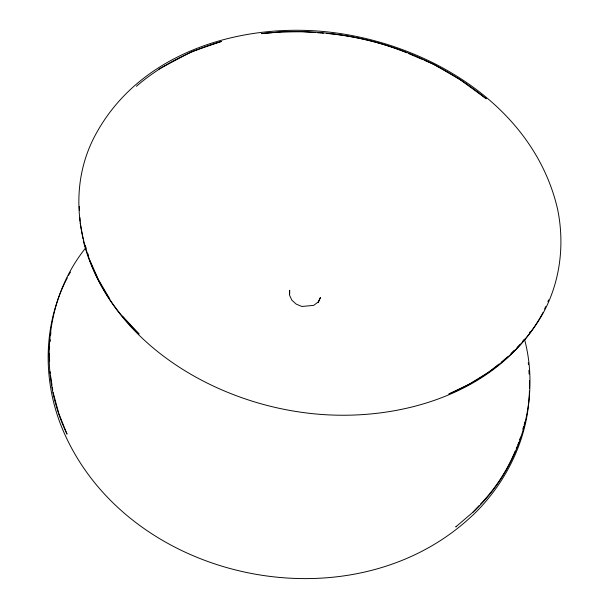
<?xml version="1.0" encoding="UTF-8"?>
<svg xmlns="http://www.w3.org/2000/svg" width="609" height="609" viewBox="0 0 609 609"><rect width="100%" height="100%" fill="white"/><g stroke="black" fill="none" stroke-linecap="round" stroke-linejoin="round"><path stroke-width="0.91" d="M289.579 293.949L289.656 290.28L289.587 295.335L291.886 300.199L296.21 304.119L301.897 306.479L313.757 305.36L318.096 302.056L320.425 297.535L318.279 302.658M529.404 391.092C528.559 437.749 506.642 482.442 473.399 514.666L471.967 515.93C353.867 626.996 135.541 583.97 66.442 437.932L65.772 436.493C42.47 386.921 41.587 326.721 67.325 277.887M529.548 388.26L529.51 380.701M49.451 348.949L49.611 347.1M50.09 341.55L50.25 339.7M50.646 335.079L50.882 332.301M519.759 439.744L520.528 437.087M522.857 429.109L523.633 426.452M524.151 424.679L524.92 422.014M515.206 451.01C507.16 470.696 495.163 488.814 480.455 504.145M516.31 448.422L517.041 446.694M517.772 444.973L518.876 442.378M544.583 309.045L545.687 306.555M547.887 301.569L548.625 299.91M543.121 312.364C497.058 397.304 389.395 425.638 299.27 411.966C205.56 398.179 109.369 338.292 83.722 242.519L83.387 240.662M68.505 275.337L70.469 272.094M85.549 248.076C44.259 299.643 38.268 374.238 66.64 433.304L67.036 434.133L58.799 413.458L53.112 392.516M522.636 341.337L524.334 339.19M529.434 332.735L530.568 331.304M456.415 526.359L455.745 526.937L472.934 512.215L479.199 505.493M507.624 356.859L501.192 362.325M510.974 353.532L514.331 350.198M517.011 347.533L520.368 344.207M472.934 512.215L473.657 511.583C519.637 468.488 540.784 400.577 524.547 339.342M498.984 364.068L488.677 372.168L469.699 383.952L448.863 394.015L449.785 393.62C488.92 376.971 524.166 348.972 544.271 310.971C560.63 279.698 564.703 242.999 557.463 208.605C533.735 107.298 431.857 45.447 334.067 32.688C246.371 21.285 144.242 49.732 97.92 130.433C58.487 197.704 84.24 282.584 138.487 333.435L139.058 334.052L122.516 316.14M136.408 86.288C160.883 65.087 190.351 50.364 221.379 41.465L191.675 51.674L158.964 69.007M315.02 32.566L302.734 31.676L282.188 31.805L261.39 33.64C341.01 24.307 424.245 47.662 486.248 98.787L460.366 79.779L433.73 64.28L424.123 60.184M317.852 32.772L323.524 33.191M326.363 33.396C353.799 35.832 381.165 42.295 406.652 52.739M408.403 53.485L422.372 59.438M98.582 279.942L109.635 298.707M90.01 260.728L98.209 279.105M85.367 245.716L86.189 248.365M87.825 253.664L88.648 256.313M80.167 223.008L83.045 238.804M528.239 362.842L528.551 364.646M49.953 371.559L50.227 373.378M50.501 375.197L52.016 385.223M52.29 387.05L52.701 389.783M528.894 370.31L529.114 374.093M79.284 206.535L79.475 210.196M79.87 217.52L80.068 221.181M49.382 353.623L49.626 361.175"/></g></svg>
